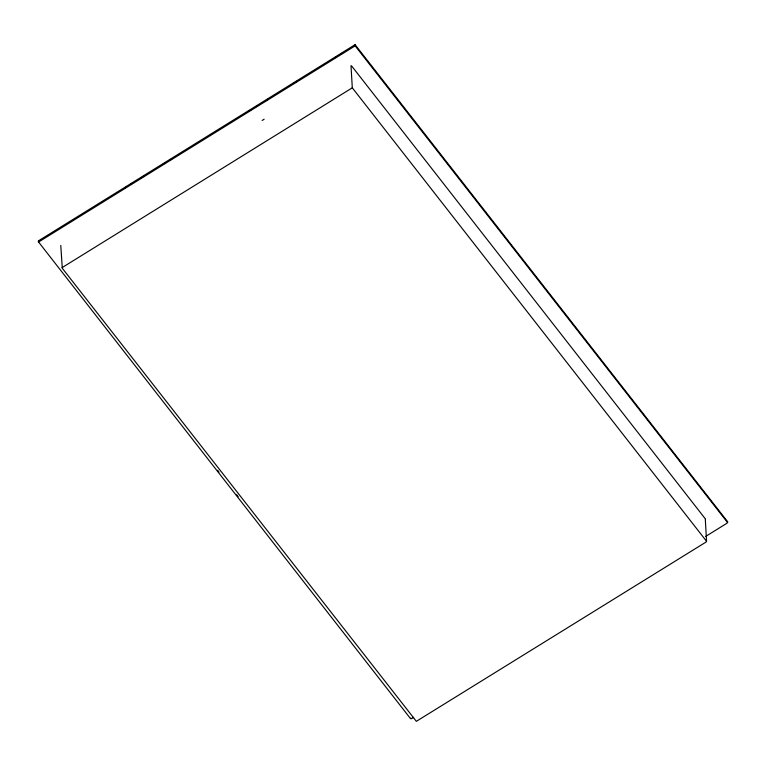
<?xml version="1.0" encoding="UTF-8"?>
<svg xmlns="http://www.w3.org/2000/svg" width="766" height="766" viewBox="0 0 766 766"><rect width="100%" height="100%" fill="white"/><g stroke="black" fill="none" stroke-linecap="round" stroke-linejoin="round"><path stroke-width="1.15" d="M60.773 245.455L62.295 268.253L416.34 721.333L706.147 541.983L706.348 541.026L352.293 87.822L351.01 65.617M705.61 536.459L726.972 523.226L727.212 522.106L355.146 45.864L355.079 44.667L38.511 240.821A3.064 1.388 11.9 0 0 38.578 242.018L410.365 718.422L411.629 718.613L413.659 717.359M706.587 541.495L705.304 519.291M38.578 242.018L355.146 45.864M62.046 267.66L352.293 87.822M124.446 188.168L126.476 186.904M130.536 184.395L132.566 183.131M140.695 178.105L143.74 176.218M163.024 164.259L166.069 162.373M169.123 160.487L172.168 158.6M249.323 110.792L251.353 109.538M255.413 107.02L257.443 105.756M265.563 100.729L268.607 98.843M293.991 83.111L297.036 81.225M334.598 57.948L336.628 56.694M340.698 54.175L342.728 52.921M262.125 120.473L264.155 119.218M355.079 44.667L727.422 521.445A3.064 1.388 11.9 0 1 727.489 522.642M351.766 66.135L705.352 518.888M217.554 470.267L219.019 472.153M236.675 494.759L238.149 496.646M38.511 240.821L38.788 241.367M410.921 718.795L410.825 718.144"/></g></svg>
